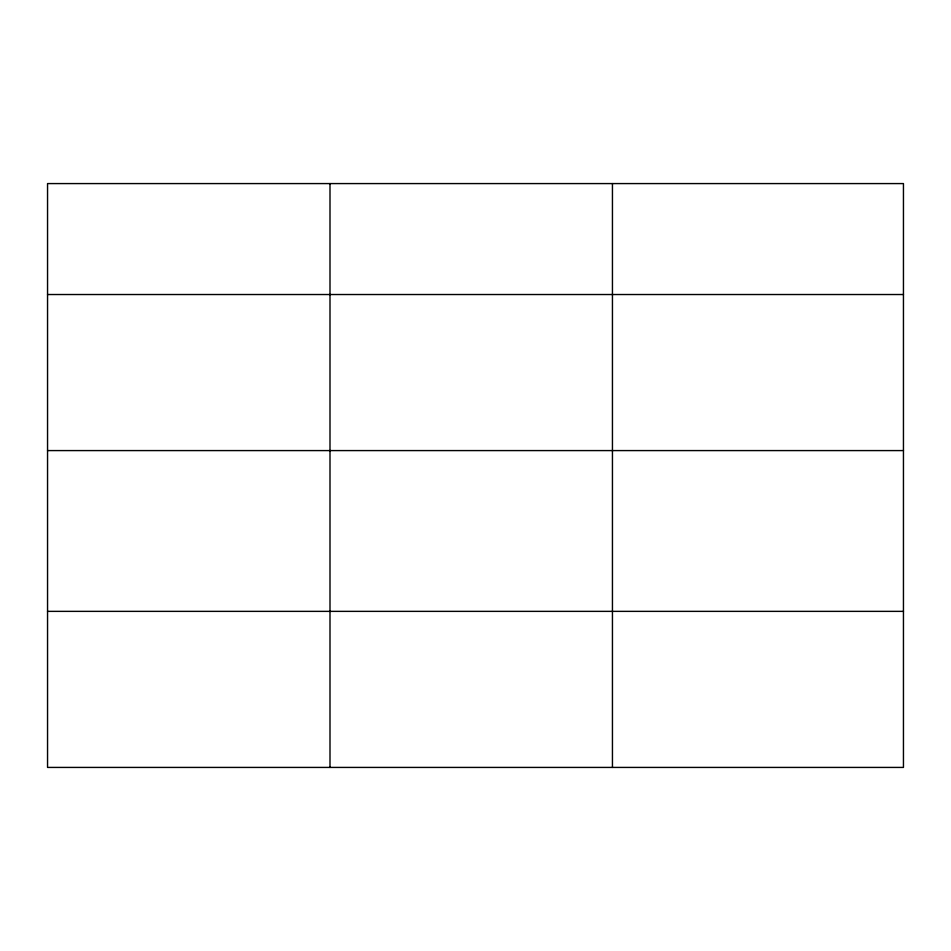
<?xml version="1.0" encoding="UTF-8"?>
<svg xmlns="http://www.w3.org/2000/svg" width="951" height="951" viewBox="0 0 951 951"><rect width="100%" height="100%" fill="white"/><g stroke="black" fill="none" stroke-linecap="round" stroke-linejoin="round"><path stroke-width="1.43" d="M903.45 450.584L903.45 183.579L47.55 183.579L47.55 767.421L903.45 767.421L903.45 450.584L47.55 450.584M47.55 294.525L903.45 294.525M47.55 611.362L903.45 611.362M612.444 183.579L612.444 767.421M329.997 183.579L329.997 767.421"/></g></svg>
